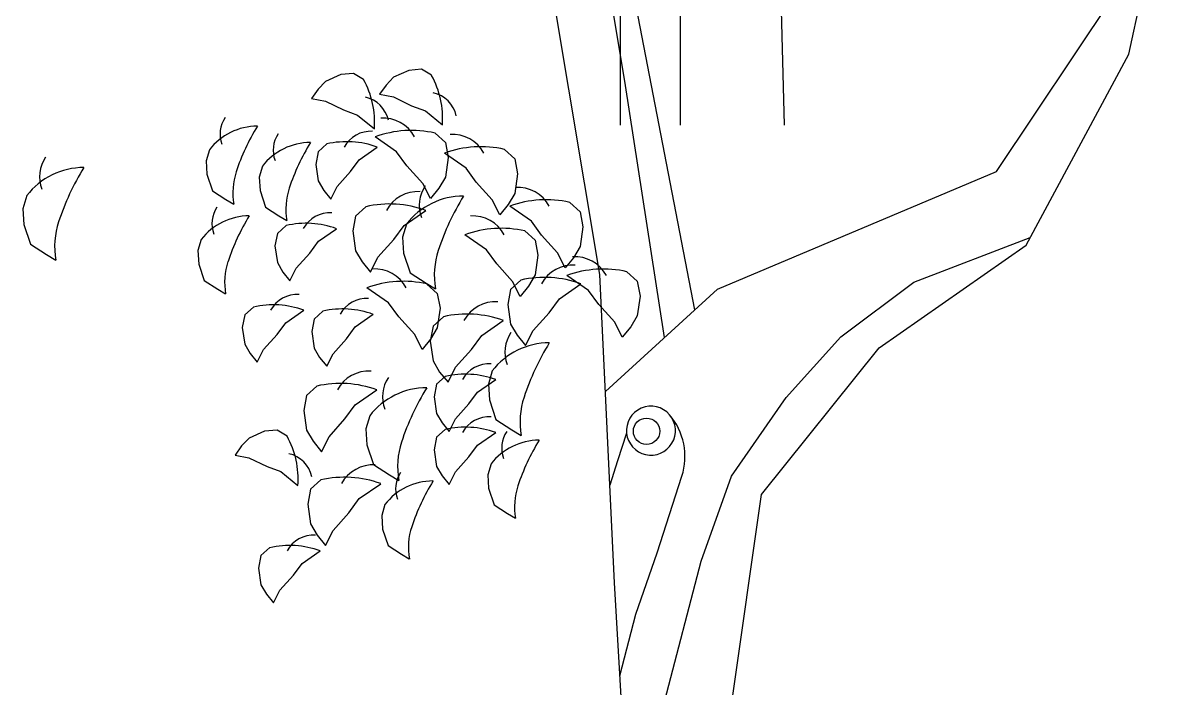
# Model space of a CAD drawing. Header units: metres. Extents: x 368 to 3789, y -155 to 1148.
# Drawn here: x 888.23 to 896.13, y 519.65 to 524.22 of the extents above; entities that cross this region are included whole.
import ezdxf

# ---------------------------------------------------------------- set-up
doc = ezdxf.new("R2010")
doc.units = ezdxf.units.M

# ---------------------------------------------------------------- blocks, each defined once
blk = doc.blocks.new('A$C09CF175E')
at = {"color": 45}
for p, q in [((2276.5, 2397.4), (2202.8, 2838.9)), ((3080.5, 2440.7), (3150.9, 2768.8)), ((2387.9, 2032.8), (2259.9, 2698.5)), ((2236.4, 2089.3), (2142.6, 2651.6)), ((2869.5, 2253.3), (3057.1, 2534.5)), ((2916.4, 2136.1), (3080.5, 2440.7)), ((2339.4, 1988.4), (2276.5, 2397.4)), ((2424, 2065.8), (2869.5, 2253.3)), ((2737.2, 2076.8), (2922.9, 2148.1)), ((2681.9, 1972.1), (2916.4, 2136.1)), ((2259.9, 1597.2), (2236.4, 2089.3)), ((2621, 1989.7), (2737.2, 2076.8)), ((2245.3, 1902.3), (2424, 2065.8)), ((2533.9, 1892.9), (2621, 1989.7)), ((2494.3, 1737.8), (2681.9, 1972.1)), ((2446.7, 1767.1), (2533.9, 1892.9)), ((2279.2, 1835.7), (2264.5, 1791.6)), ((2264.5, 1791.6), (2252.5, 1752.8)), ((2328.2, 1644.7), (2367.4, 1767.1)), ((2398.3, 1631.6), (2446.7, 1767.1)), ((2447.5, 1409.8), (2494.3, 1737.8)), ((2293.9, 1546.7), (2328.2, 1644.7)), ((2340.2, 1409), (2398.3, 1631.6)), ((2283.3, 1198.9), (2259.9, 1597.2)), ((2268.6, 1448.4), (2293.9, 1546.7))]:
    blk.add_line(p, q, dxfattribs=at)
at = {"color": 74}
for p, q in [((1823.3, 2408.1), (1799, 2397.2)), ((1843.7, 2410), (1823.3, 2408.1)), ((1859.6, 2400.2), (1843.7, 2410)), ((1907.4, 2404), (1895.4, 2391.4)), ((1931.8, 2414.9), (1907.4, 2404)), ((1952.2, 2416.8), (1931.8, 2414.9)), ((1968.1, 2407), (1952.2, 2416.8)), ((1799, 2397.2), (1786.9, 2384.6)), ((1895.4, 2391.4), (1885.2, 2376.7)), ((1786.9, 2384.6), (1776.7, 2369.9)), ((1776.7, 2369.9), (1798.8, 2365.8)), ((1885.2, 2376.7), (1907.3, 2372.5)), ((1907.3, 2372.5), (1936.2, 2358.5)), ((1798.8, 2365.8), (1827.7, 2351.8)), ((1827.7, 2351.8), (1849.6, 2343.6)), ((1936.2, 2358.5), (1958.1, 2350.4)), ((1958.1, 2350.4), (1985.4, 2328.1)), ((1849.6, 2343.6), (1876.9, 2321.3)), ((1973.6, 2314.7), (1990, 2299.8)), ((1800.9, 2297.4), (1787.1, 2284.9)), ((1912.3, 2284.9), (1877.9, 2308.8)), ((1990, 2299.8), (1994.5, 2275.9)), ((1613.5, 2288), (1608.4, 2270.4)), ((1787.1, 2284.9), (1783.3, 2264.7)), ((1852.6, 2272.3), (1881.5, 2292.4)), ((1928.7, 2262.4), (1912.3, 2284.9)), ((2023, 2258.8), (1988.6, 2282.7)), ((1994.5, 2275.9), (1990, 2244.5)), ((2084.3, 2288.7), (2100.7, 2273.8)), ((1608.4, 2270.4), (1609.7, 2249)), ((1698.1, 2262), (1693.1, 2244.4)), ((1783.3, 2264.7), (1787.1, 2238.3)), ((1838.7, 2253.4), (1852.6, 2272.3)), ((1954.1, 2234.1), (1928.7, 2262.4)), ((2039.4, 2236.4), (2023, 2258.8)), ((2100.7, 2273.8), (2105.2, 2249.9)), ((1609.7, 2249), (1618.5, 2222.6)), ((1693.1, 2244.4), (1694.4, 2223)), ((1787.1, 2238.3), (1795.9, 2223.2)), ((1817.3, 2229.5), (1838.7, 2253.4)), ((1990, 2244.5), (1979.6, 2226.6)), ((2105.2, 2249.9), (2100.7, 2218.5)), ((1618.5, 2222.6), (1639.9, 2208.8)), ((1694.4, 2223), (1703.2, 2196.6)), ((1795.9, 2223.2), (1807.2, 2209.4)), ((1807.2, 2209.4), (1817.3, 2229.5)), ((1966.1, 2210.2), (1954.1, 2234.1)), ((1979.6, 2226.6), (1966.1, 2210.2)), ((2064.9, 2208), (2039.4, 2236.4)), ((1322.2, 2215), (1316.2, 2194.1)), ((1639.9, 2208.8), (1652.5, 2201.2)), ((2076.8, 2184.1), (2064.9, 2208)), ((2100.7, 2218.5), (2090.3, 2200.6)), ((2188.5, 2204.1), (2205, 2189.2)), ((1316.2, 2194.1), (1317.7, 2168.7)), ((1703.2, 2196.6), (1724.6, 2182.7)), ((1863.1, 2197.3), (1846.6, 2182.4)), ((1924.4, 2167.4), (1958.8, 2191.3)), ((2090.3, 2200.6), (2076.8, 2184.1)), ((2127.2, 2174.2), (2092.8, 2198.1)), ((2205, 2189.2), (2209.4, 2165.2)), ((1317.7, 2168.7), (1328.2, 2137.3)), ((1735.8, 2167.3), (1722, 2154.7)), ((1724.6, 2182.7), (1737.2, 2175.2)), ((1846.6, 2182.4), (1842.2, 2158.5)), ((1907.9, 2145), (1924.4, 2167.4)), ((1927.9, 2169.4), (1921.9, 2148.5)), ((2143.6, 2151.8), (2127.2, 2174.2)), ((2209.4, 2165.2), (2205, 2133.9)), ((1722, 2154.7), (1718.2, 2134.6)), ((1787.4, 2142.1), (1816.4, 2162.2)), ((1842.2, 2158.5), (1846.6, 2127.1)), ((1921.9, 2148.5), (1923.4, 2123.1)), ((2055.6, 2128.7), (2021.2, 2152.6)), ((2116.9, 2158.5), (2133.3, 2143.6)), ((2169.1, 2123.4), (2143.6, 2151.8)), ((1328.2, 2137.3), (1353.6, 2120.9)), ((1600.4, 2144.8), (1595.4, 2127.2)), ((1718.2, 2134.6), (1722, 2108.1)), ((1773.6, 2123.2), (1787.4, 2142.1)), ((1882.5, 2116.6), (1907.9, 2145)), ((2072, 2106.2), (2055.6, 2128.7)), ((2133.3, 2143.6), (2137.8, 2119.7)), ((2205, 2133.9), (2194.5, 2115.9)), ((1353.6, 2120.9), (1368.5, 2111.9)), ((1595.4, 2127.2), (1596.7, 2105.8)), ((1752.2, 2099.3), (1773.6, 2123.2)), ((1846.6, 2127.1), (1857.1, 2109.1)), ((1870.6, 2092.7), (1882.5, 2116.6)), ((1923.4, 2123.1), (1933.9, 2091.8)), ((2137.8, 2119.7), (2133.3, 2088.3)), ((2181, 2099.5), (2169.1, 2123.4)), ((2194.5, 2115.9), (2181, 2099.5)), ((1596.7, 2105.8), (1605.5, 2079.4)), ((1722, 2108.1), (1730.8, 2093)), ((1730.8, 2093), (1742.1, 2079.2)), ((1742.1, 2079.2), (1752.2, 2099.3)), ((1857.1, 2109.1), (1870.6, 2092.7)), ((1933.9, 2091.8), (1959.3, 2075.3)), ((2097.4, 2077.9), (2072, 2106.2)), ((2279.7, 2093.4), (2296.1, 2078.5)), ((1605.5, 2079.4), (1626.9, 2065.6)), ((1959.3, 2075.3), (1974.3, 2066.4)), ((1960.5, 2073.9), (1977, 2059)), ((2110.6, 2080.1), (2094.1, 2065.2)), ((2109.4, 2053.9), (2097.4, 2077.9)), ((2133.3, 2088.3), (2122.8, 2070.4)), ((2171.9, 2050.3), (2206.3, 2074.2)), ((2218.4, 2063.6), (2184, 2087.5)), ((2296.1, 2078.5), (2300.6, 2054.6)), ((1626.9, 2065.6), (1639.5, 2058)), ((1899.2, 2044), (1864.9, 2067.9)), ((1977, 2059), (1981.5, 2035.1)), ((2094.1, 2065.2), (2089.7, 2041.3)), ((2122.8, 2070.4), (2109.4, 2053.9)), ((2234.8, 2041.2), (2218.4, 2063.6)), ((1683.7, 2037.1), (1669.9, 2024.5)), ((1915.7, 2021.6), (1899.2, 2044)), ((2089.7, 2041.3), (2094.1, 2009.9)), ((2155.4, 2027.9), (2171.9, 2050.3)), ((2260.2, 2012.8), (2234.8, 2041.2)), ((2300.6, 2054.6), (2296.1, 2023.2)), ((1669.9, 2024.5), (1666.1, 2004.4)), ((1735.3, 2011.9), (1764.3, 2032.1)), ((1794.4, 2030.6), (1780.6, 2018)), ((1846, 2005.4), (1875, 2025.6)), ((1941.1, 1993.2), (1915.7, 2021.6)), ((1986.8, 2021.6), (1970.4, 2006.6)), ((1981.5, 2035.1), (1977, 2003.7)), ((2130, 1999.5), (2155.4, 2027.9)), ((2296.1, 2023.2), (2285.7, 2005.3)), ((1666.1, 2004.4), (1669.9, 1978)), ((1721.5, 1993.1), (1735.3, 2011.9)), ((1780.6, 2018), (1776.8, 1997.9)), ((1832.2, 1986.6), (1846, 2005.4)), ((1970.4, 2006.6), (1965.9, 1982.7)), ((1977, 2003.7), (1966.5, 1985.8)), ((2048.1, 1991.7), (2082.5, 2015.6)), ((2094.1, 2009.9), (2104.6, 1992)), ((2272.2, 1988.9), (2260.2, 2012.8)), ((2285.7, 2005.3), (2272.2, 1988.9)), ((1700.1, 1969.2), (1721.5, 1993.1)), ((1776.8, 1997.9), (1780.6, 1971.5)), ((1810.8, 1962.6), (1832.2, 1986.6)), ((1953.1, 1969.3), (1941.1, 1993.2)), ((1966.5, 1985.8), (1953.1, 1969.3)), ((1965.9, 1982.7), (1970.4, 1951.3)), ((2031.7, 1969.3), (2048.1, 1991.7)), ((2104.6, 1992), (2118.1, 1975.6)), ((2118.1, 1975.6), (2130, 1999.5)), ((1669.9, 1978), (1678.7, 1962.9)), ((1690, 1949), (1700.1, 1969.2)), ((1780.6, 1971.5), (1789.4, 1956.4)), ((2006.3, 1940.9), (2031.7, 1969.3)), ((1678.7, 1962.9), (1690, 1949)), ((1789.4, 1956.4), (1800.7, 1942.5)), ((1800.7, 1942.5), (1810.8, 1962.6)), ((1970.4, 1951.3), (1980.9, 1933.4)), ((1989.8, 1926.4), (1976, 1913.9)), ((1980.9, 1933.4), (1994.3, 1917)), ((1994.3, 1917), (2006.3, 1940.9)), ((2064.7, 1935.1), (2058.7, 1914.2)), ((1784.9, 1910.9), (1768.5, 1896)), ((1976, 1913.9), (1972.2, 1893.7)), ((2041.4, 1901.3), (2070.4, 1921.4)), ((2058.7, 1914.2), (2060.2, 1888.8)), ((1768.5, 1896), (1764, 1872.1)), ((1846.2, 1881), (1880.6, 1904.9)), ((1972.2, 1893.7), (1976, 1867.3)), ((2027.6, 1882.4), (2041.4, 1901.3)), ((1764, 1872.1), (1768.5, 1840.7)), ((1829.8, 1858.6), (1846.2, 1881)), ((2006.2, 1858.5), (2027.6, 1882.4)), ((2060.2, 1888.8), (2070.7, 1857.4)), ((1804.4, 1830.2), (1829.8, 1858.6)), ((1869.3, 1863.5), (1863.3, 1842.6)), ((1976, 1867.3), (1984.8, 1852.2)), ((1996.1, 1838.4), (2006.2, 1858.5)), ((2070.7, 1857.4), (2096.1, 1841)), ((1701.3, 1838.9), (1676.9, 1828)), ((1721.7, 1840.8), (1701.3, 1838.9)), ((1737.6, 1831), (1721.7, 1840.8)), ((1768.5, 1840.7), (1779, 1822.8)), ((1863.3, 1842.6), (1864.8, 1817.2)), ((1989.8, 1841.8), (1976, 1829.3)), ((1984.8, 1852.2), (1996.1, 1838.4)), ((2041.4, 1816.7), (2070.4, 1836.8)), ((2096.1, 1841), (2111, 1832)), ((1676.9, 1828), (1664.8, 1815.4)), ((1779, 1822.8), (1792.4, 1806.3)), ((1792.4, 1806.3), (1804.4, 1830.2)), ((1864.8, 1817.2), (1875.3, 1785.8)), ((1976, 1829.3), (1972.2, 1809.1)), ((2027.6, 1797.8), (2041.4, 1816.7)), ((1664.8, 1815.4), (1654.6, 1800.7)), ((1654.6, 1800.7), (1676.7, 1796.6)), ((1972.2, 1809.1), (1976, 1782.7)), ((1676.7, 1796.6), (1705.6, 1782.6)), ((1705.6, 1782.6), (1727.6, 1774.4)), ((1875.3, 1785.8), (1900.7, 1769.4)), ((1976, 1782.7), (1984.8, 1767.6)), ((2006.2, 1773.9), (2027.6, 1797.8)), ((2062.9, 1786.9), (2057.8, 1769.3)), ((1727.6, 1774.4), (1754.9, 1752.1)), ((1900.7, 1769.4), (1915.6, 1760.4)), ((1984.8, 1767.6), (1996.1, 1753.8)), ((1996.1, 1753.8), (2006.2, 1773.9)), ((2057.8, 1769.3), (2059.1, 1747.9)), ((1775, 1746.3), (1770.5, 1722.4)), ((1791.4, 1761.2), (1775, 1746.3)), ((1852.7, 1731.3), (1887.1, 1755.2)), ((2059.1, 1747.9), (2067.9, 1721.4)), ((1836.3, 1708.9), (1852.7, 1731.3)), ((1770.5, 1722.4), (1775, 1691)), ((1810.9, 1680.5), (1836.3, 1708.9)), ((1893.5, 1721.8), (1888.5, 1704.2)), ((2067.9, 1721.4), (2089.3, 1707.6)), ((2089.3, 1707.6), (2101.9, 1700.1)), ((1775, 1691), (1785.5, 1673.1)), ((1888.5, 1704.2), (1889.7, 1682.8)), ((1785.5, 1673.1), (1798.9, 1656.6)), ((1798.9, 1656.6), (1810.9, 1680.5)), ((1889.7, 1682.8), (1898.6, 1656.4)), ((1709.8, 1653.1), (1695.9, 1640.5)), ((1898.6, 1656.4), (1920, 1642.5)), ((1695.9, 1640.5), (1692.1, 1620.4)), ((1761.4, 1627.9), (1790.3, 1648.1)), ((1920, 1642.5), (1932.5, 1635)), ((1692.1, 1620.4), (1695.9, 1594)), ((1747.5, 1609.1), (1761.4, 1627.9)), ((1726.1, 1585.1), (1747.5, 1609.1)), ((1695.9, 1594), (1704.7, 1578.9)), ((1704.7, 1578.9), (1716.1, 1565)), ((1716.1, 1565), (1726.1, 1585.1))]:
    blk.add_line(p, q, dxfattribs=at)
at = {"color": 45}
blk.add_circle((2311, 1838.9), 21, dxfattribs=at)
at = {"color": 74}
for centre, radius, start, end in [((1843.7, 2338.3), 142, 355.8728, 28.8905), ((1735.2, 2331.6), 142, 355.8728, 28.8905), ((1851.8, 2324.9), 48.5, 12.6587, 77.3289), ((1960.2, 2331.7), 48.5, 12.6587, 77.3289), ((1678, 2313.3), 47.3, 146.2055, 200.3658), ((1890.2, 2281.2), 57.6, 28.6267, 93.2969), ((1690.3, 2228.8), 97, 90, 142.3456), ((1982.4, 2145.3), 343.4, 148.2926, 161.7522), ((1762.6, 2287.3), 47.3, 146.2055, 200.3658), ((1871.2, 2269.2), 48.5, 86.7031, 151.3733), ((1935.8, 2150.3), 168.7, 77.0651, 110.0828), ((2000.9, 2255.2), 57.6, 28.6267, 93.2969), ((1774.9, 2202.7), 97, 90, 142.3456), ((2067.1, 2119.2), 343.4, 148.2926, 161.7522), ((1832.7, 2159), 142, 69.9172, 102.9349), ((1398.8, 2245), 56.2, 146.2055, 200.3658), ((2046.5, 2124.3), 168.7, 77.0651, 110.0828), ((1413.4, 2144.6), 115.2, 90, 142.3456), ((1760.4, 2045.4), 407.9, 148.2926, 161.7522), ((1757.4, 2219.5), 106.4, 161.7522, 189.8723), ((1842, 2193.4), 106.4, 161.7522, 189.8723), ((1946.5, 2163.8), 57.6, 86.7031, 151.3733), ((2004.5, 2199.5), 56.2, 146.2055, 200.3658), ((2105.1, 2170.5), 57.6, 28.6267, 93.2969), ((1900.9, 2032.9), 168.7, 69.9172, 102.9349), ((2019.1, 2099.1), 115.2, 90, 142.3456), ((2366.1, 1999.9), 407.9, 148.2926, 161.7522), ((2150.7, 2039.7), 168.7, 77.0651, 110.0828), ((1664.9, 2170.1), 47.3, 146.2055, 200.3658), ((1806, 2139), 48.5, 86.7031, 151.3733), ((1493.1, 2133.6), 126.4, 161.7522, 189.8723), ((1677.2, 2085.6), 97, 90, 142.3456), ((1969.4, 2002.1), 343.4, 148.2926, 161.7522), ((1767.6, 2028.8), 142, 69.9172, 102.9349), ((2033.5, 2125), 57.6, 28.6267, 93.2969), ((2079.1, 1994.1), 168.7, 77.0651, 110.0828), ((2098.8, 2088), 126.4, 161.7522, 189.8723), ((2196.3, 2059.9), 57.6, 28.6267, 93.2969), ((1744.3, 2076.3), 106.4, 161.7522, 189.8723), ((1877.1, 2040.4), 57.6, 28.6267, 93.2969), ((2194, 2046.6), 57.6, 86.7031, 151.3733), ((2241.9, 1929), 168.7, 77.0651, 110.0828), ((1922.8, 1909.5), 168.7, 77.0651, 110.0828), ((2148.3, 1915.7), 168.7, 69.9172, 102.9349), ((1753.9, 2008.8), 48.5, 86.7031, 151.3733), ((1715.5, 1898.7), 142, 69.9172, 102.9349), ((1864.7, 2002.3), 48.5, 86.7031, 151.3733), ((2070.2, 1988), 57.6, 86.7031, 151.3733), ((1826.2, 1892.1), 142, 69.9172, 102.9349), ((2024.6, 1857.2), 168.7, 69.9172, 102.9349), ((2141.3, 1965.1), 56.2, 146.2055, 200.3658), ((2155.9, 1864.8), 115.2, 90, 142.3456), ((2502.9, 1765.6), 407.9, 148.2926, 161.7522), ((2060.1, 1898.2), 48.5, 86.7031, 151.3733), ((1868.3, 1877.4), 57.6, 86.7031, 151.3733), ((2021.6, 1788), 142, 69.9172, 102.9349), ((1822.7, 1746.5), 168.7, 69.9172, 102.9349), ((1960.5, 1793.2), 115.2, 90, 142.3456), ((1945.9, 1893.6), 56.2, 146.2055, 200.3658), ((2307.5, 1694), 407.9, 148.2926, 161.7522), ((2235.6, 1853.7), 126.4, 161.7522, 189.8723), ((2060.1, 1813.6), 48.5, 86.7031, 151.3733), ((2021.6, 1703.4), 142, 69.9172, 102.9349), ((2127.3, 1812.1), 47.3, 146.2055, 200.3658), ((1613.2, 1762.4), 142, 355.8728, 28.8905), ((2040.2, 1782.1), 126.4, 161.7522, 189.8723), ((2139.7, 1727.6), 97, 90, 142.3456), ((2431.8, 1644.1), 343.4, 148.2926, 161.7522), ((1729.7, 1755.7), 48.5, 12.6587, 77.3289), ((1874.9, 1727.7), 57.6, 86.7031, 151.3733), ((1829.2, 1596.8), 168.7, 69.9172, 102.9349), ((1958, 1747), 47.3, 146.2055, 200.3658), ((1970.3, 1662.5), 97, 90, 142.3456), ((2262.5, 1579), 343.4, 148.2926, 161.7522), ((2206.8, 1718.3), 106.4, 161.7522, 189.8723), ((1780, 1624.8), 48.5, 86.7031, 151.3733), ((2037.4, 1653.2), 106.4, 161.7522, 189.8723), ((1741.6, 1514.6), 142, 69.9172, 102.9349)]:
    blk.add_arc(centre, radius, start, end, dxfattribs=at)
at = {"color": 45}
for centre, radius, start, end in [((2318, 1839.8), 39.1, 40.3906, 185.9786), ((2318, 1839.8), 39.1, 185.9786, 40.3906), ((2269.5, 1798.5), 102.8, 342.2441, 40.3906)]:
    blk.add_arc(centre, radius, start, end, dxfattribs=at)
blk = doc.blocks.new('A$C75B70EFF')
at = {"color": 35}
for p, q in [((3256.8, 2463.8), (3318.8, 0)), ((2969.2, 1952.9), (2969.2, 0)), ((3097, 1825.2), (3097, 0))]:
    blk.add_line(p, q, dxfattribs=at)

msp = doc.modelspace()

# ---------------------------------------------------------------- block references
for name, p, xscale, yscale, zscale in [('A$C75B70EFF', (882.7741, 523.5183), 0.003218393350110997, 0.003218393350110997, 0.003218393350110997), ('A$C09CF175E', (882.5655, 513.5027), 0.00430364964322203, 0.00430364964322203, 0.00430364964322203)]:
    msp.add_blockref(name, p, dxfattribs=dict(xscale=xscale, yscale=yscale, zscale=zscale))

doc.saveas('drawing.dxf')
